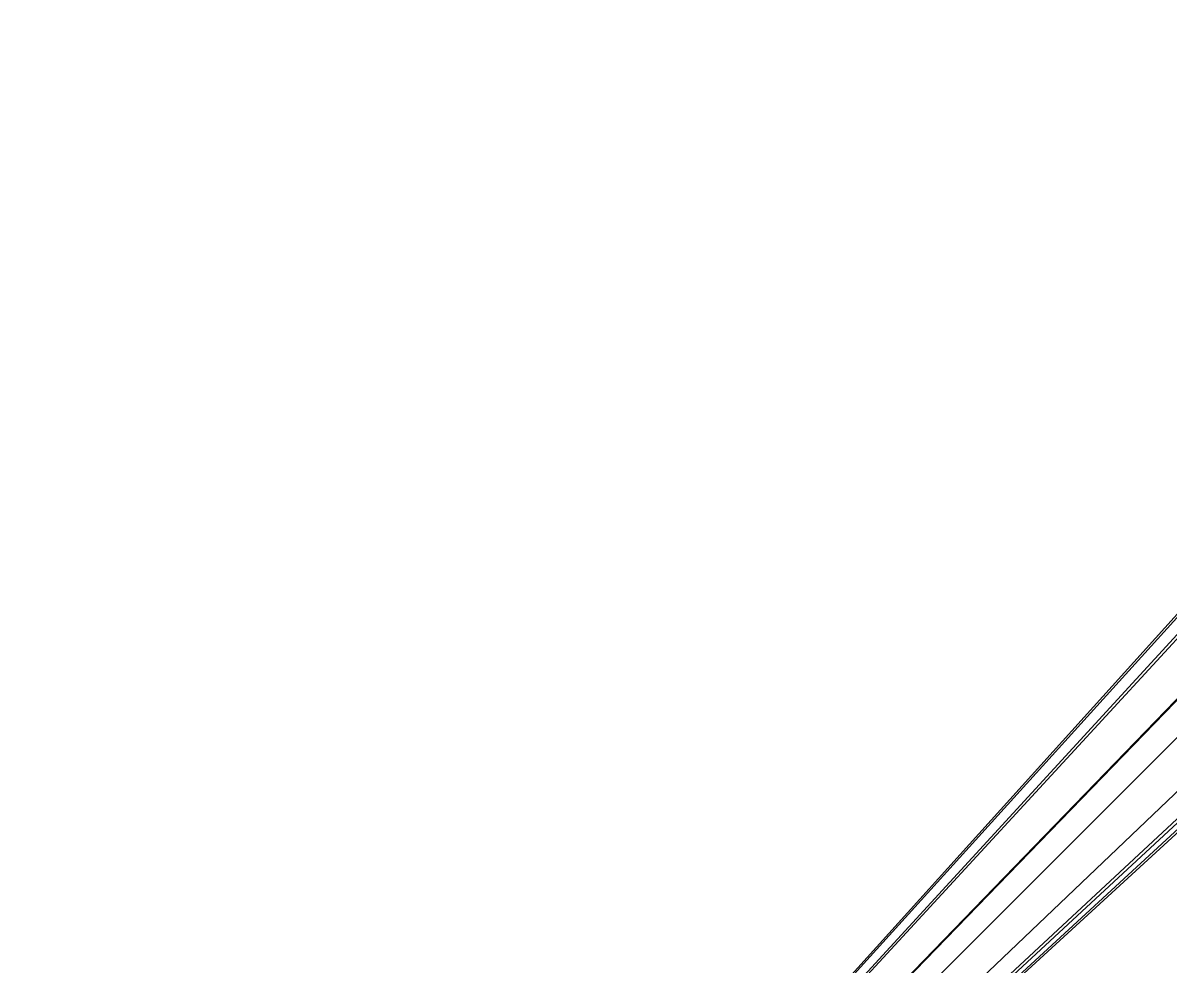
# Model space of a CAD drawing. Header units: metres. Extents: x -8192 to 99157, y -16384 to 95255.
# Drawn here: x 0 to 1171, y 945 to 1907 of the extents above; entities that cross this region are included whole.
import ezdxf

# ---------------------------------------------------------------- set-up
doc = ezdxf.new("R2010")
doc.units = ezdxf.units.M

msp = doc.modelspace()

# ---------------------------------------------------------------- linework, layer by layer
at = {"layer": 'MCD_Layer_0'}
for p in [(89731.921787, 83416.421793), (89921.421775, 82740.421782), (53684.945262, 58477.195262), (50559.445267, 54891.945266), (58303.710852, 53488.710856), (47588.19522, 52674.695221), (55187.460864, 51092.710867), (51092.710867, 48693.960859), (43044.195227, 47519.195228)]:
    msp.add_line(p, (0, 0), dxfattribs=at)
for centre, radius, start, end in [((40557.180215, 42296.900868), 58599.638798, 226.20288, 42.996876), ((28755.4774, 31857.009509), 42915.578579, 227.929261, 39.960535), ((27593.768023, 27777.256578), 39153.388966, 225.189871, 44.681305), ((27446.068363, 27592.313792), 38918.015615, 225.152259, 44.787897), ((27114.472638, 26182.512832), 37692.42105, 223.998219, 46.780218), ((26842.475567, 25225.67488), 36835.483606, 223.221438, 45.469705), ((25092.821141, 22370.065221), 33616.172568, 221.716704, 50.731856), ((21522.098568, 22875.340158), 31408.308327, 226.745845, 41.006408), ((17247.105392, 14721.481341), 22675.640197, 220.482826, 63.884952), ((8916.78809, 9954.729975), 13364.366074, 228.148119, 39.82213), ((7929.401307, 7722.950753), 11068.847044, 224.244327, 44.023641), ((7072.856606, 6197.682859), 9404.092484, 221.226892, 51.351847), ((6776.62659, 6687.039201), 9520.448131, 224.618757, 45.635252), ((5092.776501, 5285.810713), 7340.125187, 226.065482, 42.935741), ((4802.982088, 5381.270845), 7212.927642, 228.249866, 39.603452), ((4721.58691, 4506.21201), 6526.816194, 223.662971, 47.233659), ((4505.743013, 4700.545441), 6511.286334, 226.212182, 41.698549), ((4041.189654, 4591.387239), 6116.553672, 228.646747, 34.961593), ((2164.289356, 2111.006516), 3023.322942, 224.285913, 46.095532), ((2118.246565, 2235.61091), 3079.760486, 226.544114, 41.58975), ((961.916287, 853.053202), 1285.679142, 221.567258, 50.122643), ((884.63159, 889.499256), 1254.505188, 225.157182, 44.205688)]:
    msp.add_arc(centre, radius, start, end, dxfattribs=at)
at = {"layer": 'MCD_Layer_1'}
for p in [(29060.097622, 29060.097639), (25988.09763, 25988.097639), (19041.011711, 19041.011814), (19041.003896, 19041.004002), (16176.501948, 16176.502001)]:
    msp.add_line(p, (0, 0), dxfattribs=at)
for centre, radius, start, end in [((12992.287983, 13647.291993), 18842.741077, 226.408481, 42.663503), ((9700.177654, 9209.651187), 13375.766203, 223.514064, 44.672954), ((9511.986259, 9531.123609), 13465.518922, 225.057579, 41.555138), ((3767.85693, 3737.534504), 5307.156491, 224.768521, 45.343841)]:
    msp.add_arc(centre, radius, start, end, dxfattribs=at)
at = {"layer": 'MCD_Layer_2'}
for p in [(92257.921485, 95254.921474), (74414.890553, 76919.890555)]:
    msp.add_line(p, (0, 0), dxfattribs=at)

doc.saveas('drawing.dxf')
